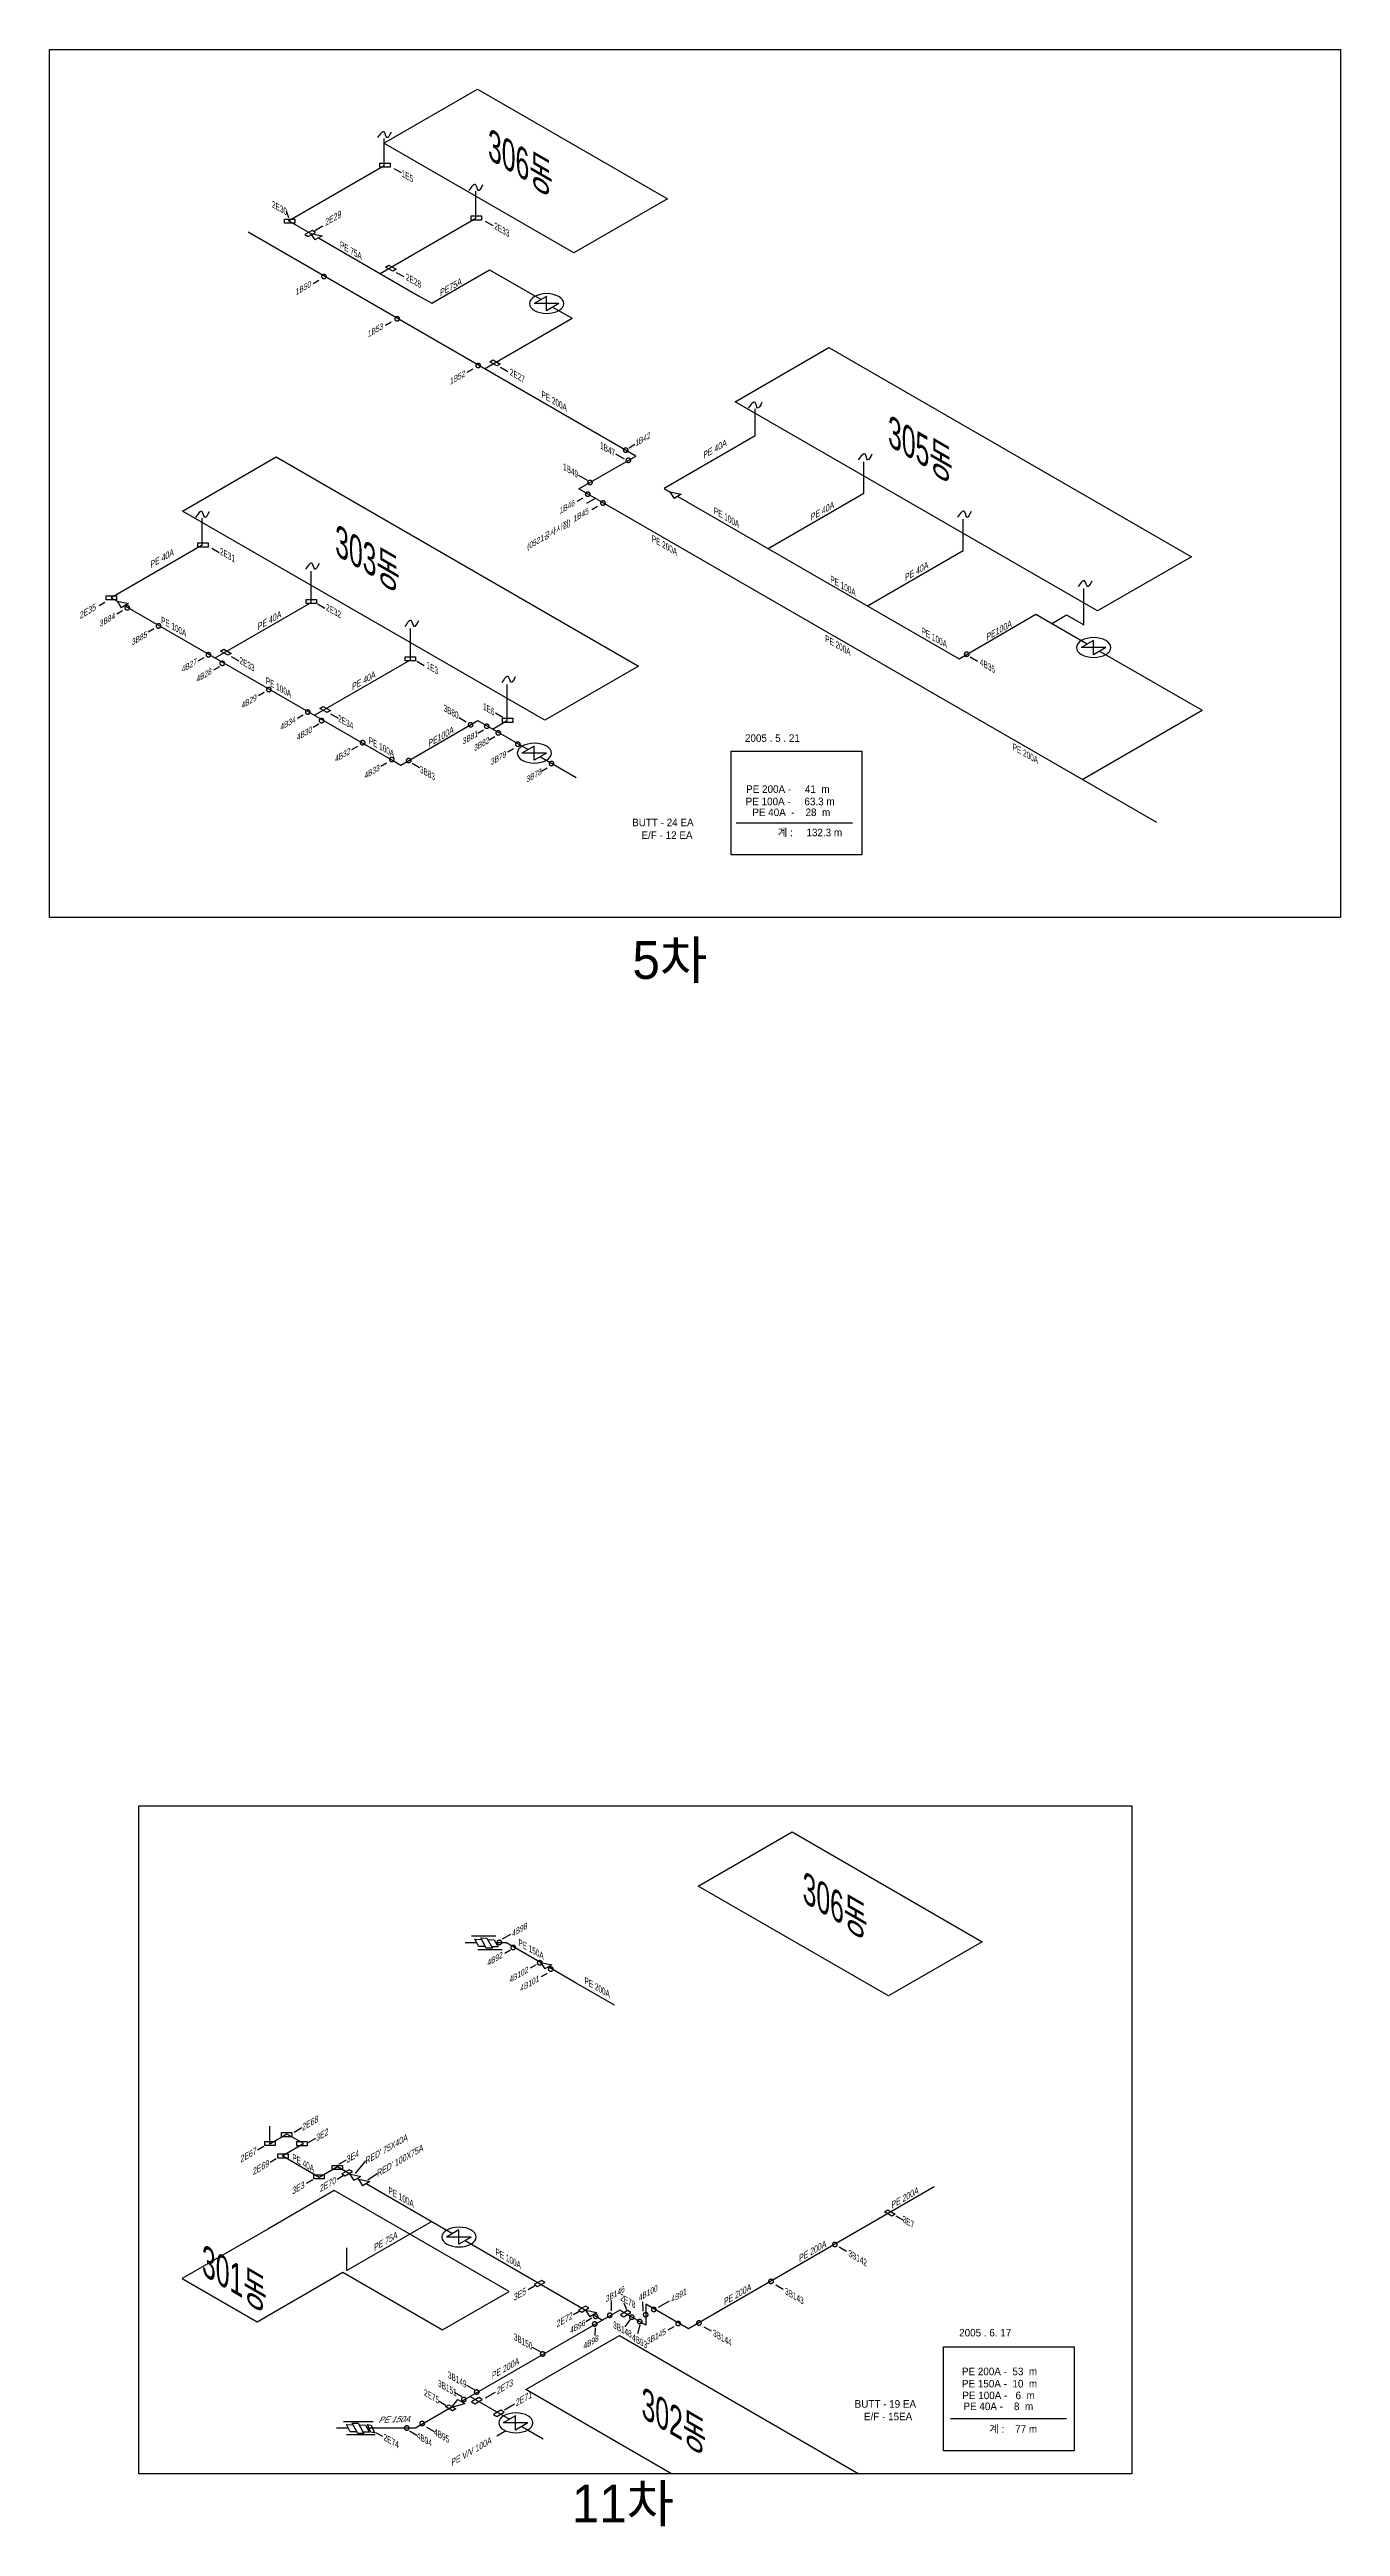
# Model space of a CAD drawing. Extents: x 207357 to 2790028, y 575219 to 1181204.
# Drawn here: x 1936357 to 2191252, y 652475 to 1141750 of the extents above; entities that cross this region are included whole.
import ezdxf

# ---------------------------------------------------------------- set-up
doc = ezdxf.new("R2010")
doc.units = 0
doc.header["$LTSCALE"] = 100
doc.layers.get('0').update_dxf_attribs({"linetype": 'CONTINUOUS'})
for name, color, linetype in [('2차ABF', 4, 'CONTINUOUS'), ('ABF', 4, 'CONTINUOUS'), ('EF', 6, 'CONTINUOUS'), ('GAS', 1, 'CONTINUOUS'), ('GTEXT', 2, 'CONTINUOUS'), ('지시선', 50, 'CONTINUOUS')]:
    doc.layers.add(name, color=color, linetype=linetype)
doc.styles.get("Standard").update_dxf_attribs({"font": 'Dotum.ttf'})
doc.dimstyles.get("Standard").update_dxf_attribs({"dimtxt": 0.18, "dimasz": 0.18, "dimexe": 0.18, "dimexo": 0.0625, "dimgap": 0.09, "dimtad": 0, "dimtih": 1, "dimtoh": 1, "dimdec": 4, "dimzin": 0, "dimdsep": 46, "dimtxsty": 'Standard', "dimcen": 0.09, "dimadec": 0, "dimazin": 0, "dimtfac": 1, "dimtdec": 4, "dimtofl": 0, "dimtmove": 0, "dimatfit": 3, "dimfxl": 0, "dimtolj": 1, "dimtzin": 0, "dimarcsym": 0})

# ---------------------------------------------------------------- blocks, each defined once
blk = doc.blocks.new('E')
at = {"layer": 'EF'}
for p, q in [((266, 588), (-1165, -238)), ((-508, -618), (924, 208)), ((924, 208), (266, 588)), ((-1165, -238), (-508, -618))]:
    blk.add_line(p, q, dxfattribs=at)

msp = doc.modelspace()

# ---------------------------------------------------------------- linework, layer by layer
for p, q in [((2002333, 1123266), (2020841, 1133951)), ((2020841, 1133951), (2058407, 1112262)), ((2039899, 1101577), (2002333, 1123266)), ((2058407, 1112262), (2039899, 1101577)), ((2071751, 1072186), (2090258, 1082871)), ((2090258, 1082871), (2161819, 1041555)), ((2143312, 1030870), (2071751, 1072186)), ((1962586, 1050588), (1981094, 1061273)), ((1981094, 1061273), (2052655, 1019957)), ((2034148, 1009272), (1962586, 1050588)), ((2161819, 1041555), (2143312, 1030870)), ((2052655, 1019957), (2034148, 1009272)), ((2064451, 778972), (2082958, 789657)), ((2082958, 789657), (2120524, 767969)), ((2102016, 757283), (2064451, 778972)), ((2120524, 767969), (2102016, 757283)), ((1992584, 718806), (1979458, 711228)), ((2027094, 698882), (1992584, 718806)), ((1979458, 711228), (1962532, 701455)), ((1962532, 701455), (1977338, 692907)), ((1977338, 692907), (1994264, 702680)), ((1994264, 702680), (2013968, 691303)), ((2013968, 691303), (2027094, 698882)), ((2030380, 679507), (2048888, 690193)), ((2048888, 690193), (2096167, 662896)), ((2059152, 662896), (2030380, 679507))]:
    msp.add_line(p, q)
at = {"layer": 'ABF', "const_width": 271}
for points in [[(1990092, 1096914, -1), (1990984, 1096914, -1)], [(2004549, 1088567, -1), (2005441, 1088567, -1)], [(2020539, 1079336, -1), (2021430, 1079336, -1)], [(2049679, 1062622, -1), (2050571, 1062622, -1)], [(2050205, 1060608, -1), (2051097, 1060608, -1)], [(2042185, 1053909, -1), (2043076, 1053909, -1)], [(2042623, 1056230, -1), (2043514, 1056230, -1)], [(2045188, 1052175, -1), (2046079, 1052175, -1)], [(1951259, 1031460, -1), (1952151, 1031460, -1)], [(1957440, 1027892, -1), (1958331, 1027892, -1)], [(1967296, 1022202, -1), (1968187, 1022202, -1)], [(2117012, 1022299, -1), (2117904, 1022299, -1)], [(1970015, 1020502, -1), (1970906, 1020502, -1)], [(1979221, 1015317, -1), (1980112, 1015317, -1)], [(1986902, 1010882, -1), (1987794, 1010882, -1)], [(1989622, 1009182, -1), (1990513, 1009182, -1)], [(2019053, 1008367, -1), (2019944, 1008367, -1)], [(2022234, 1008083, -1), (2023126, 1008083, -1)], [(1997728, 1004832, -1), (1998619, 1004832, -1)], [(2024516, 1006766, -1), (2025408, 1006766, -1)], [(2028388, 1004531, -1), (2029279, 1004531, -1)], [(2003490, 1001505, -1), (2004381, 1001505, -1)], [(2006811, 1001300, -1), (2007703, 1001300, -1)], [(2035012, 1000706, -1), (2035904, 1000706, -1)], [(2024729, 767841, -1), (2025621, 767841, -1)], [(2027468, 766846, -1), (2028360, 766846, -1)], [(2032698, 763826, -1), (2033589, 763826, -1)], [(2034871, 762571, -1), (2035763, 762571, -1)], [(2090982, 708166, -1), (2091873, 708166, -1)], [(2078364, 700881, -1), (2079255, 700881, -1)], [(2053619, 694305, -1), (2054511, 694305, -1)], [(2055231, 695346, -1), (2056122, 695346, -1)], [(2043559, 692474, -1), (2044450, 692474, -1)], [(2043724, 693984, -1), (2044616, 693984, -1)], [(2046526, 694187, -1), (2047417, 694187, -1)], [(2050884, 693808, -1), (2051775, 693808, -1)], [(2052447, 692944, -1), (2053338, 692944, -1)], [(2060038, 692571, -1), (2060929, 692571, -1)], [(2064144, 692671, -1), (2065035, 692671, -1)], [(2033284, 686542, -1), (2034176, 686542, -1)], [(2017718, 677555, -1), (2018609, 677555, -1)], [(2020260, 679022, -1), (2021151, 679022, -1)], [(2006434, 671923, -1), (2007325, 671923, -1)], [(2009493, 672806, -1), (2010384, 672806, -1)]]:
    msp.add_lwpolyline(points, format="xyb", close=True, dxfattribs=at)
at = {"layer": 'EF'}
for points in [[(2001552, 1119306), (2003593, 1119306), (2003593, 1118496), (2001552, 1118496)], [(1982724, 1108265), (1984765, 1108265), (1984765, 1107455), (1982724, 1107455)], [(2019605, 1108883), (2021646, 1108883), (2021646, 1108073), (2019605, 1108073)], [(1965603, 1044293), (1967644, 1044293), (1967644, 1043483), (1965603, 1043483)], [(1947512, 1033835), (1949553, 1033835), (1949553, 1033025), (1947512, 1033025)], [(1986994, 1033123), (1989035, 1033123), (1989035, 1032313), (1986994, 1032313)], [(2006600, 1021803), (2008641, 1021803), (2008641, 1020993), (2006600, 1020993)], [(2025762, 1009661), (2027803, 1009661), (2027803, 1008850), (2025762, 1008850)], [(1982175, 730273), (1984216, 730273), (1984216, 729463), (1982175, 729463)], [(1978851, 728527), (1980892, 728527), (1980892, 727717), (1978851, 727717)], [(1981408, 726057), (1983449, 726057), (1983449, 725247), (1981408, 725247)], [(1985158, 728485), (1987199, 728485), (1987199, 727675), (1985158, 727675)], [(1988525, 721927), (1990566, 721927), (1990566, 721116), (1988525, 721116)], [(1992148, 723800), (1994189, 723800), (1994189, 722990), (1992148, 722990)]]:
    msp.add_lwpolyline(points, close=True, dxfattribs=at)
at = {"layer": 'GAS'}
for p, q in [((2002458, 1118844), (2002458, 1124171)), ((1983567, 1107937), (2002458, 1118844)), ((2020511, 1108421), (2020511, 1113748)), ((1987898, 1105437), (1983567, 1107937)), ((2001620, 1097514), (2020511, 1108421)), ((2052119, 1061457), (1975582, 1105645)), ((1989447, 1104542), (2009222, 1093125)), ((2011826, 1091622), (2023254, 1098220)), ((2023254, 1098220), (2033396, 1092365)), ((2009222, 1093125), (2011826, 1091622)), ((2022268, 1078691), (2039527, 1088655)), ((2035695, 1090867), (2039527, 1088655)), ((2075674, 1065429), (2075674, 1070756)), ((2075674, 1065429), (2057693, 1055048)), ((2040838, 1054943), (2052119, 1061457)), ((2097155, 1054099), (2097155, 1060323)), ((2154992, 989036), (2040838, 1054943)), ((2044121, 1053048), (2042392, 1052050)), ((2057693, 1055048), (2058840, 1054385)), ((2060390, 1053491), (2113333, 1022924)), ((2078246, 1043182), (2097155, 1054099)), ((1966509, 1043831), (1966509, 1049158)), ((2116761, 1042779), (2116761, 1049003)), ((1966509, 1043831), (1948528, 1033449)), ((2097852, 1031862), (2116761, 1042779)), ((1987990, 1032500), (1987990, 1038725)), ((1948528, 1033449), (1949676, 1032787)), ((1969081, 1021583), (1987990, 1032500)), ((2140553, 1028119), (2140553, 1035267)), ((1951225, 1031892), (2004168, 1001326)), ((2115937, 1021420), (2131121, 1030187)), ((2131121, 1030187), (2141262, 1024331)), ((2134250, 1028380), (2137175, 1030069)), ((2137175, 1030069), (2140553, 1028119)), ((2007597, 1021180), (2007597, 1027405)), ((2113333, 1022924), (2115937, 1021420)), ((2143708, 1022919), (2163951, 1011232)), ((1988688, 1010263), (2007597, 1021180)), ((2026744, 1009201), (2026744, 1016350)), ((2005736, 1000421), (2020920, 1009187)), ((2020920, 1009187), (2030832, 1003464)), ((2023819, 1007513), (2026744, 1009201)), ((2140249, 997548), (2163951, 1011232)), ((2004168, 1001326), (2005736, 1000421)), ((2033278, 1002052), (2040321, 997985)), ((2020739, 767765), (2018414, 767762)), ((2026578, 767772), (2024477, 767770)), ((2033288, 763898), (2026578, 767772)), ((2040359, 759816), (2034837, 763004)), ((2047935, 755442), (2040359, 759816)), ((1979830, 728000), (1979830, 731528)), ((1983239, 729969), (1979830, 728000)), ((1986472, 728102), (1983239, 729969)), ((1982258, 725669), (1986472, 728102)), ((1989607, 721426), (1982258, 725669)), ((1993184, 723491), (1989607, 721426)), ((1995574, 722111), (1993184, 723491)), ((1997123, 721216), (1997332, 721096)), ((1998881, 720201), (2015948, 710348)), ((2111051, 719533), (2062520, 691513)), ((2011811, 712736), (1995061, 703065)), ((1995061, 703065), (1995061, 707500)), ((2018394, 708935), (2042166, 695211)), ((2048960, 695212), (2017669, 677146)), ((2054081, 692256), (2048960, 695212)), ((2054081, 696385), (2054081, 692256)), ((2062520, 691513), (2054081, 696385)), ((2043716, 694316), (2045562, 693250)), ((2015784, 676058), (2008610, 671916)), ((2019382, 678135), (2027154, 673648)), ((1995339, 671899), (1993014, 671896)), ((2008610, 671916), (1999077, 671904)), ((2029601, 672235), (2033822, 669798))]:
    msp.add_line(p, q, dxfattribs=at)
at = {"layer": 'GTEXT'}
for p, q in [((1987898, 1105437), (1988738, 1104133)), ((1987898, 1105437), (1990156, 1104952)), ((1990156, 1104952), (1988738, 1104133)), ((2034472, 1092986), (2032025, 1091574)), ((2036918, 1091574), (2032025, 1091574)), ((2034472, 1090161), (2034472, 1092986)), ((2036918, 1091574), (2034472, 1090161)), ((2058840, 1054385), (2061099, 1053900)), ((2058840, 1054385), (2059680, 1053081)), ((2061099, 1053900), (2059680, 1053081)), ((1949676, 1032787), (1951934, 1032302)), ((1949676, 1032787), (1950516, 1031483)), ((1951934, 1032302), (1950516, 1031483)), ((2142485, 1025038), (2140039, 1023625)), ((2144931, 1023625), (2140039, 1023625)), ((2142485, 1022213), (2142485, 1025038)), ((2144931, 1023625), (2142485, 1022213)), ((2032055, 1004170), (2029608, 1002758)), ((2032055, 1001346), (2032055, 1004170)), ((2034501, 1002758), (2029608, 1002758)), ((2034501, 1002758), (2032055, 1001346)), ((2071946, 989001), (2094886, 989001)), ((2024480, 769066), (2019702, 769060)), ((2021130, 767048), (2020359, 768462)), ((2020359, 768462), (2021657, 768431)), ((2022597, 766707), (2021487, 768743)), ((2021487, 768743), (2022682, 768714)), ((2022682, 768714), (2023792, 766678)), ((2022852, 768401), (2024150, 768370)), ((2024150, 768370), (2024921, 766956)), ((2025700, 766364), (2020922, 766358)), ((2022428, 767017), (2021130, 767048)), ((2023792, 766678), (2022597, 766707)), ((2024921, 766956), (2023623, 766987)), ((2033288, 763898), (2035546, 763413)), ((2033288, 763898), (2034128, 762594)), ((2035546, 763413), (2034128, 762594)), ((1995574, 722111), (1997833, 721626)), ((1995574, 722111), (1996414, 720807)), ((1997833, 721626), (1996414, 720807)), ((1997332, 721096), (1998172, 719792)), ((1997332, 721096), (1999591, 720611)), ((1999591, 720611), (1998172, 719792)), ((2017171, 711054), (2014725, 709642)), ((2019617, 709642), (2014725, 709642)), ((2017171, 708229), (2017171, 711054)), ((2019617, 709642), (2017171, 708229)), ((2042166, 695211), (2043006, 693907)), ((2042166, 695211), (2044425, 694726)), ((2044425, 694726), (2043006, 693907)), ((2015784, 676058), (2016960, 677556)), ((2015784, 676058), (2018378, 676737)), ((2016960, 677556), (2018378, 676737)), ((2000249, 673156), (1994388, 673149)), ((1995730, 671183), (1994959, 672597)), ((1994959, 672597), (1996258, 672565)), ((2000663, 670592), (1995009, 670585)), ((1997029, 671151), (1995730, 671183)), ((1997197, 670842), (1996087, 672877)), ((1996087, 672877), (1997282, 672848)), ((1998392, 670813), (1997197, 670842)), ((1997282, 672848), (1998392, 670813)), ((1997452, 672536), (1998750, 672504)), ((1999521, 671090), (1998223, 671122)), ((1998750, 672504), (1999521, 671090)), ((2028378, 674354), (2025931, 672942)), ((2030824, 672942), (2025931, 672942)), ((2028378, 671529), (2028378, 674354)), ((2030824, 672942), (2028378, 671529)), ((2114240, 673802), (2137180, 673802))]:
    msp.add_line(p, q, dxfattribs=at)
for points in [[(2191252, 970288), (1936357, 970288), (1936357, 1141750), (2191252, 1141750)], [(2070946, 1003161), (2096728, 1003161), (2096728, 982656), (2070946, 982656)], [(2150075, 662896), (1954001, 662896), (1954001, 794791), (2150075, 794791)], [(2112898, 687949), (2138680, 687949), (2138680, 667444), (2112898, 667444)]]:
    msp.add_lwpolyline(points, close=True, dxfattribs=at)
at = {"layer": 'GTEXT', "ltscale": 0.6, "extrusion": (0, 0, -1)}
for centre in [(2034513, 1091578), (2142526, 1023630), (2032096, 1002763), (2017212, 709646), (2028419, 672946)]:
    msp.add_ellipse(centre, major_axis=(-3376, 0), ratio=0.5773503, dxfattribs=at)
at = {"layer": 'GTEXT'}
for points in [[(2003809, 1125446), (2002954, 1124345), (2002465, 1125446), (2001120, 1124345)], [(2021863, 1115023), (2021007, 1113922), (2020518, 1115023), (2019173, 1113922)], [(2077025, 1072031), (2076169, 1070930), (2075680, 1072031), (2074335, 1070930)], [(2098736, 1061816), (2097880, 1060715), (2097391, 1061816), (2096046, 1060715)], [(1967861, 1050432), (1967005, 1049331), (1966516, 1050432), (1965171, 1049331)], [(2118343, 1050496), (2117487, 1049395), (2116998, 1050496), (2115653, 1049395)], [(1989572, 1040217), (1988716, 1039116), (1988227, 1040217), (1986882, 1039116)], [(2142134, 1036760), (2141278, 1035659), (2140789, 1036760), (2139445, 1035659)], [(2009179, 1028897), (2008323, 1027796), (2007834, 1028897), (2006489, 1027796)], [(2028326, 1017843), (2027470, 1016742), (2026981, 1017843), (2025636, 1016742)]]:
    msp.add_spline(points, degree=3, dxfattribs=at)

# ---------------------------------------------------------------- block references
at = {"layer": 'GAS'}
for p in [(1987959, 1105434), (1995221, 722355), (2033198, 700483), (2041943, 695434), (2050232, 694521), (2020861, 677340), (2025200, 674835)]:
    msp.add_blockref('E', p, dxfattribs=at)
at = {"layer": 'GAS', "xscale": -1}
for p in [(2003616, 1098580), (2024190, 1079859), (1971049, 1022716), (1990656, 1011396), (2102178, 714417), (2015438, 675943)]:
    msp.add_blockref('E', p, dxfattribs=at)
at = {"layer": 'GAS', "xscale": -1, "rotation": 143.4927663217757}
msp.add_blockref('E', (1999904, 671700), dxfattribs=at)

# ---------------------------------------------------------------- texts
at = {"layer": '2차ABF', "color": 3, "oblique": 30}
for s, p in [('1B50', (1984974, 1093165)), ('1B53', (1999214, 1084851)), ('1B52', (2015426, 1075509)), ('1B42', (2052014, 1063316)), ('1B46', (2037062, 1049965)), ('1B45', (2039817, 1048363))]:
    msp.add_text(s, height=1079.9, rotation=30, dxfattribs=at).set_placement(p)
at = {"layer": '2차ABF', "oblique": 30}
for s, p in [('(0521공사시점)', (2030676, 1042882)), ('3B84', (1946280, 1027649)), ('3B85', (1952631, 1023992)), ('4B27', (1962439, 1018618)), ('4B28', (1965361, 1016701)), ('4B29', (1974256, 1011517)), ('4B34', (1981930, 1007204)), ('4B30', (1985191, 1005204)), ('4B32', (1992739, 1000922)), ('3B81', (2017947, 1004400)), ('3B82', (2020199, 1003108)), ('3B79', (2023520, 1000346)), ('4B33', (1998539, 997637)), ('3B78', (2030513, 996889)), ('4B98', (2027678, 768902)), ('4B92', (2022816, 763124)), ('4B102', (2027150, 759793)), ('4B101', (2029317, 758072)), ('3B146', (2046199, 696729)), ('4B100', (2052692, 696928)), ('4B91', (2059132, 696640)), ('4B96', (2039144, 690494)), ('4B98', (2041771, 687411)), ('3B145', (2054318, 688330))]:
    msp.add_text(s, height=1079.9, rotation=30, dxfattribs=at).set_placement(p)
at = {"layer": 'ABF', "color": 3, "oblique": 330, "width": 0.8}
for s, p in [('1B47', (2045057, 1062992)), ('1B49', (2037760, 1058779)), ('4B35', (2120080, 1020174))]:
    msp.add_text(s, height=1196.2, rotation=330, dxfattribs=at).set_placement(p)
at = {"layer": 'ABF', "oblique": 330, "width": 0.8}
for s, p in [('3B80', (2014158, 1011114)), ('3B83', (2009496, 998994)), ('3B142', (2094097, 705862)), ('3B143', (2081601, 698371)), ('3B150', (2028031, 689377)), ('3B148', (2047645, 691750)), ('4B93', (2051382, 689246)), ('3B144', (2067376, 690111)), ('3B151', (2013072, 680199)), ('3B149', (2015025, 681868)), ('4B94', (2008902, 669850)), ('4B95', (2012307, 670591))]:
    msp.add_text(s, height=1196.2, rotation=330, dxfattribs=at).set_placement(p)
at = {"layer": 'EF', "color": 3, "oblique": 330, "width": 0.8}
for s, p in [('1E5', (2005880, 1116704)), ('2E30', (1980288, 1110634)), ('2E33', (2024182, 1106336)), ('2E28', (2006744, 1096256)), ('2E27', (2027242, 1077486))]:
    msp.add_text(s, height=1196.2, rotation=330, dxfattribs=at).set_placement(p)
at = {"layer": 'EF', "color": 3, "oblique": 30}
msp.add_text('2E29', height=1199.9, rotation=30, dxfattribs=at).set_placement((1990788, 1106853))
at = {"layer": 'EF', "oblique": 330, "width": 0.8}
for s, p in [('2E31', (1970012, 1042072)), ('2E32', (1990958, 1031015)), ('2E33', (1973865, 1020493)), ('1E3', (2010798, 1019564)), ('2E34', (1993361, 1009065)), ('1E6', (2021954, 1011402)), ('3E7', (2104798, 712596)), ('2E78', (2049068, 697173)), ('2E75', (2010310, 678348)), ('2E74', (2002342, 669532))]:
    msp.add_text(s, height=1196.2, rotation=330, dxfattribs=at).set_placement(p)
at = {"layer": 'EF', "oblique": 30}
for s, p in [('2E35', (1942342, 1029216)), ('2E68', (1986251, 730583)), ('3E2', (1989016, 728496)), ('2E67', (1974076, 724288)), ('2E69', (1976534, 721832)), ('3E4', (1995038, 724198)), ('3E3', (1984288, 717991)), ('2E70', (1989759, 718472)), ('3E5', (2028042, 696989)), ('2E72', (2036485, 691726)), ('2E73', (2024691, 678500)), ('2E71', (2028459, 676159))]:
    msp.add_text(s, height=1199.9, rotation=30, dxfattribs=at).set_placement(p)
at = {"layer": 'GTEXT', "oblique": 330, "width": 0.8}
for s, height, p in [('306동', 5382.9, (2022939, 1120172)), ('PE 75A', 1196.2, (1993711, 1102597)), ('PE 200A', 1196.2, (2033510, 1073056)), ('305동', 5382.9, (2101926, 1063567)), ('303동', 5382.9, (1992761, 1041969)), ('PE 100A', 1196.2, (2067537, 1050078)), ('PE 200A', 1196.2, (2055274, 1044591)), ('PE 100A', 1196.2, (2090528, 1036562)), ('PE 100A', 1196.2, (1958372, 1028479)), ('PE 100A', 1196.2, (2108561, 1026315)), ('PE 200A', 1196.2, (2089525, 1024816)), ('PE 100A', 1196.2, (1979070, 1016529)), ('PE 100A', 1196.2, (1999397, 1004717)), ('PE 200A', 1196.2, (2126547, 1003441)), ('306동', 5382.9, (2085056, 775878)), ('PE 150A', 1196.2, (2028933, 767268)), ('PE 200A', 1196.2, (2041996, 759726)), ('PE 40A', 1196.2, (1984290, 724822)), ('PE 100A', 1196.2, (2003277, 718274)), ('301동', 5382.9, (1966464, 702205)), ('PE 100A', 1196.2, (2024434, 706149)), ('302동', 5382.9, (2053253, 674050))]:
    msp.add_text(s, height=height, rotation=330, dxfattribs=at).set_placement(p)
at = {"layer": 'GTEXT', "oblique": 30}
for s, height, rotation, p in [('PE75A', 1199.9, 30, (2013499, 1092953)), ('PE 40A', 1199.9, 30, (2065446, 1060859)), ('PE 40A', 1199.9, 30, (2086665, 1048608)), ('PE 40A', 1199.9, 30, (1956281, 1039261)), ('PE 40A', 1199.9, 30, (2105267, 1036708)), ('PE 40A', 1199.9, 30, (1977501, 1027010)), ('PE100A', 1199.9, 30, (2121365, 1024920)), ('PE 40A', 1199.9, 30, (1996103, 1015110)), ('PE100A', 1199.9, 30, (2011164, 1003920)), ("RED' 75X40A", 1199.89, 30, (1998723, 723954)), ("RED' 100X75A", 1199.89, 30, (2001061, 721484)), ('PE 200A', 1199.9, 30, (2102591, 715203)), ('PE 75A', 1199.9, 30, (2000448, 706831)), ('PE 200A', 1199.9, 30, (2084364, 704679)), ('PE 200A', 1199.9, 30, (2069532, 696116)), ('PE 200A', 1199.9, 30, (2023708, 681503)), ('PE 150A', 1199.9, 1.49589, (2001243, 672959)), ('PE V/V 100A', 1199.89, 30, (2015697, 664354))]:
    msp.add_text(s, height=height, rotation=rotation, dxfattribs=at).set_placement(p)
at = {"layer": '지시선'}
for s, height, p in [('2005 . 5 . 21', 1490.66, (2073667, 1004981)), ('PE 100A -     63.3 m', 1490.66, (2073810, 992474)), ('PE 200A -     41  m', 1490.66, (2073901, 994915)), ('BUTT - 24 EA', 1490.66, (2051398, 988324)), ('PE 40A  -    28  m', 1490.66, (2075119, 990333)), ('E/F - 12 EA', 1490.66, (2053243, 985829)), ('계 :     132.3 m', 1490.66, (2080155, 986348)), ('5차', 7453.3, (2051454, 958178)), ('2005 . 6. 17', 1490.66, (2115965, 690010)), ('PE 200A -  53  m', 1490.66, (2116511, 682351)), ('PE 150A -  10  m', 1490.66, (2116511, 679935)), ('BUTT - 19 EA', 1490.66, (2095324, 675938)), ('PE 100A -   6  m', 1490.66, (2116588, 677620)), ('PE 40A -    8  m', 1490.66, (2116816, 675459)), ('E/F - 15EA', 1490.7, (2097169, 673443)), ('계 :    77 m', 1490.66, (2121904, 670984)), ('11차', 7453.3, (2039468, 653268))]:
    msp.add_text(s, height=height, dxfattribs=at).set_placement(p)

# ---------------------------------------------------------------- leaders
at = {"layer": 'GAS', "color": 2}
for points in [[(2004341, 1118279), (2005814, 1117429)], [(1983600, 1108477), (1983158, 1109802)], [(1988767, 1106035), (1990330, 1106937)], [(2022394, 1107856), (2023867, 1107006)], [(1989553, 1096151), (1988409, 1095491)], [(2004813, 1097735), (2006285, 1096885)], [(2003807, 1087921), (2002664, 1087261)], [(2019905, 1078627), (2018762, 1077967)], [(2025387, 1079013), (2026859, 1078163)], [(2049864, 1060815), (2048150, 1061804)], [(2050800, 1063101), (2051950, 1063766)], [(2042568, 1056602), (2040854, 1057592)], [(2041627, 1053156), (2040484, 1052496)], [(2044554, 1051466), (2043411, 1050806)], [(1968392, 1043266), (1969865, 1042416)], [(1947276, 1032491), (1946133, 1031831)], [(1950774, 1030865), (1949631, 1030205)], [(1989255, 1032260), (1990727, 1031410)], [(1956955, 1027297), (1955812, 1026637)], [(1966810, 1021607), (1965667, 1020947)], [(1969893, 1019827), (1968750, 1019167)], [(1972246, 1021870), (1973718, 1021020)], [(2008861, 1020940), (2010334, 1020090)], [(2118142, 1021764), (2119614, 1020914)], [(1978735, 1014722), (1977592, 1014062)], [(1986460, 1010262), (1985317, 1009602)], [(1989552, 1008477), (1988409, 1007817)], [(1991853, 1010550), (1993325, 1009700)], [(2018649, 1008883), (2017211, 1009713)], [(2025854, 1009815), (2024416, 1010645)], [(1997138, 1004097), (1995995, 1003437)], [(2022040, 1007294), (2020897, 1006634)], [(2024292, 1006002), (2023149, 1005342)], [(2027981, 1003608), (2026838, 1002948)], [(2002901, 1000770), (2001758, 1000110)], [(2007941, 1000765), (2009413, 999915)], [(2034606, 999783), (2033463, 999123)], [(2025776, 768520), (2027443, 769482)], [(2027371, 766339), (2026228, 765679)], [(2032427, 763396), (2031284, 762736)], [(2034594, 761675), (2033451, 761015)], [(1996789, 722167), (1998781, 724687)], [(1999205, 720972), (2001050, 722167)], [(2103485, 713847), (2104957, 712997)], [(2092247, 707688), (2093719, 706838)], [(2079751, 700197), (2081224, 699347)], [(2056580, 695795), (2058771, 697060)], [(2059599, 691889), (2058456, 691229)], [(2065526, 691937), (2066998, 691087)], [(2022420, 677878), (2024420, 679033)], [(2026188, 675537), (2028189, 676692)], [(2000749, 671022), (2002073, 670295)], [(2007402, 671371), (2008874, 670521)], [(2010806, 672112), (2012278, 671262)], [(2026238, 671227), (2024697, 670337)]]:
    msp.add_leader(points, dimstyle='Standard', override={"dimtxt": 2.5, "dimasz": 600, "dimexe": 1.25, "dimexo": 0.625, "dimgap": 0.625, "dimtad": 1, "dimtih": 0, "dimtoh": 0, "dimzin": 8, "dimcen": 2.5, "dimclrd": 2, "dimclre": 2, "dimtofl": 1}, dxfattribs=at)
at = {"layer": 'GAS'}
for points in [[(1984667, 730394), (1986183, 731269)], [(1987433, 728307), (1988948, 729182)], [(1978653, 727540), (1977432, 726835)], [(1981110, 725084), (1979890, 724379)], [(1993454, 724009), (1994970, 724884)], [(1988314, 720925), (1987093, 720220)], [(1994336, 721723), (1993115, 721018)], [(2032110, 699947), (2030890, 699242)], [(2041062, 694977), (2039841, 694272)], [(2047294, 695041), (2047294, 697137)], [(2050341, 695241), (2049791, 696538)], [(2053598, 694998), (2053502, 696823)], [(2043441, 693604), (2042220, 692899)], [(2044101, 691704), (2044016, 690209)], [(2050944, 693260), (2049941, 691940)], [(2052903, 692213), (2052447, 690529)], [(2033278, 686963), (2031739, 687851)], [(2020272, 679454), (2018733, 680342)], [(2014632, 676384), (2013286, 677161)], [(2017851, 678056), (2016312, 678944)]]:
    msp.add_leader(points, dimstyle='Standard', override={"dimtxt": 2.5, "dimasz": 600, "dimexe": 1.25, "dimexo": 0.625, "dimgap": 0.625, "dimtih": 0, "dimtoh": 0, "dimzin": 8, "dimlunit": 6, "dimcen": 2.5, "dimclrd": 2, "dimclre": 2, "dimtofl": 1}, dxfattribs=at)

doc.saveas('drawing.dxf')
